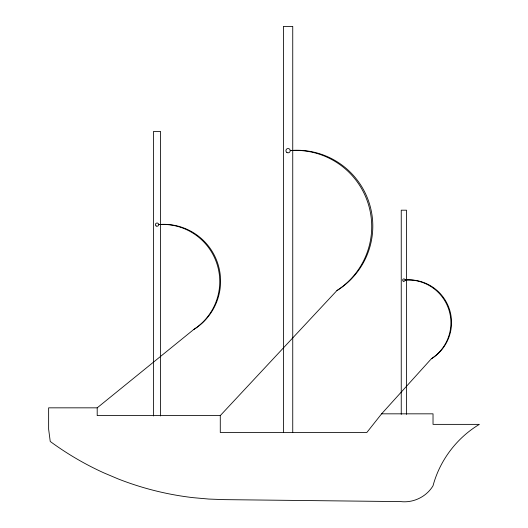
<?xml version="1.0" encoding="UTF-8"?>
<svg xmlns="http://www.w3.org/2000/svg" width="528" height="528" viewBox="0 0 528 528"><rect width="100%" height="100%" fill="white"/><g stroke="black" fill="none" stroke-linecap="round" stroke-linejoin="round"><path stroke-width="0.79" d="M431.336 358.789A42.662 42.662 0 0 0 405.082 280.025A42.874 42.874 0 0 1 431.336 358.789L381.612 413.827L366.835 432.485L220.282 432.485L220.282 415.589L336.904 290.578A75.847 75.847 0 0 0 290.228 150.553A76.217 76.217 0 0 1 336.904 290.578M381.612 413.827L433.026 413.827L433.026 424.373L479.365 424.373C456.773 437.884 439.824 460.35 433.026 485.773C426.512 496.703 413.483 503.059 400.851 501.6L224.321 499.633L208.791 499.059L193.307 497.68A302.729 300.986 90 0 1 118.107 478.903L103.792 472.844A306.966 300.986 90 0 1 50.239 441.467L48.635 429.191L48.635 407.834L97.198 407.834L193.657 329.558A56.885 56.885 0 0 0 158.651 224.539A57.163 57.163 0 0 1 193.657 329.558M220.282 415.589L97.198 415.589L97.198 407.834M406.501 414.374L406.501 210.19L401.247 210.19L401.247 414.374M292.743 432.485L292.743 26.4L283.404 26.4L283.404 432.485M160.538 415.972L160.538 131.419L153.536 131.419L153.536 415.972M403.207 281.107A1.214 1.214 0 0 0 405.082 280.163A1.214 1.214 0 0 0 403.326 279.008A1.214 1.214 0 0 0 403.207 281.107M156.149 225.984A1.617 1.617 0 0 0 158.651 224.723A1.617 1.617 0 0 0 156.308 223.186A1.617 1.617 0 0 0 156.149 225.984M286.889 152.48A2.158 2.158 0 0 0 290.228 150.803A2.158 2.158 0 0 0 287.107 148.751A2.158 2.158 0 0 0 286.889 152.48"/></g></svg>
